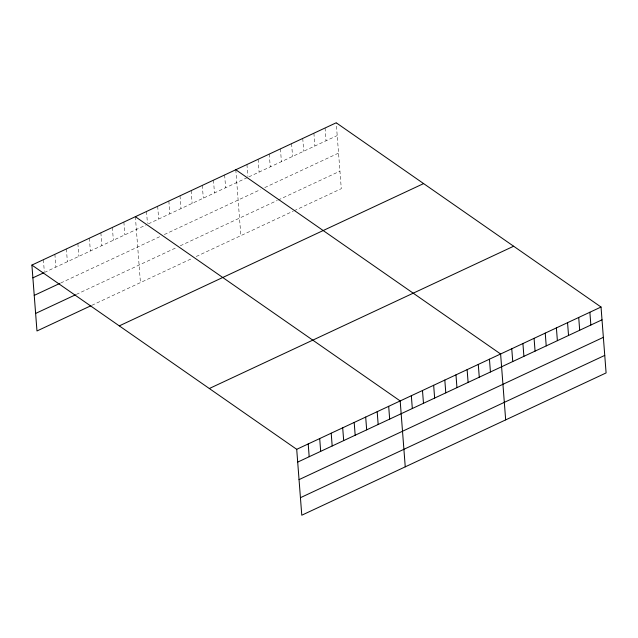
<?xml version="1.0" encoding="UTF-8"?>
<svg xmlns="http://www.w3.org/2000/svg" width="638" height="638" viewBox="0 0 638 638"><rect width="100%" height="100%" fill="white"/><g stroke="black" fill="none" stroke-linecap="round" stroke-linejoin="round"><path stroke-width="0.48" stroke-dasharray="3.19 2.39" d="M44.381 272.482L146.652 224.664M148.367 223.858L247.081 177.707M248.796 176.901L337.207 135.567M60.762 282.985L160.018 236.57M164.309 234.561L260.44 189.614M264.738 187.604L338.555 153.088M76.305 294.421L176.854 247.408M180.291 245.797L277.283 200.452M278.144 200.045L339.942 171.151M91.8 305.339L191.942 258.51M196.233 256.508L293.225 211.154M294.078 210.755L341.29 188.681L336.218 122.783M325.061 127.999L326.042 140.783M313.904 133.214L314.885 145.998M302.747 138.43L303.728 151.214M291.59 143.646L292.571 156.438M280.425 148.869L281.414 161.653M269.268 154.085L270.257 166.869M258.111 159.301L259.092 172.085M246.954 164.516L247.863 176.319M235.797 169.74L240.861 235.637M224.64 174.956L225.621 187.739M213.475 180.171L214.464 192.955M202.318 185.387L203.307 198.171M191.161 190.61L192.142 203.394M180.004 195.826L180.985 208.61M168.847 201.042L169.828 213.826M157.682 206.257L158.671 219.041M146.525 211.473L147.434 223.276M135.368 216.697L140.44 282.594M123.876 222.072L124.857 234.856M112.376 227.447L113.357 240.231M100.876 232.822L101.865 245.606M89.384 238.197L90.365 250.981M77.884 243.572L78.873 256.356M66.392 248.948L67.373 261.732M54.892 254.323L55.873 267.107M43.4 259.698L44.301 271.501"/><path stroke-width="0.96" d="M31.9 265.073L336.218 122.783L601.028 307.03L606.1 372.927L301.782 515.217L296.71 449.319L31.9 265.073L36.972 330.97L90.915 305.746M32.881 277.857L43.496 272.897M34.229 295.386L59.876 283.392M35.624 313.441L75.42 294.836M119.29 325.874L423.608 183.584M209.32 388.518L513.646 246.228M296.71 449.319L601.028 307.03M297.691 462.103L602.017 319.813M299.039 479.632L603.365 337.342M300.434 497.696L604.752 355.398M235.797 169.74L500.607 353.986L505.671 419.884M135.368 216.697L400.178 400.943L405.25 466.841M589.871 312.245L590.852 325.029M578.714 317.461L579.695 330.245M567.557 322.676L568.538 335.46M556.4 327.9L557.381 340.684M545.235 333.116L546.224 345.9M534.078 338.331L535.067 351.115M522.921 343.547L523.902 356.331M511.764 348.771L512.745 361.555M489.442 359.202L490.431 371.986M478.285 364.418L479.274 377.202M467.128 369.633L468.109 382.425M455.971 374.857L456.952 387.641M444.814 380.073L445.795 392.856M433.657 385.288L434.637 398.072M422.492 390.504L423.48 403.288M411.335 395.727L412.323 408.511M388.686 406.318L389.666 419.102M377.186 411.693L378.167 424.477M365.686 417.069L366.675 429.853M354.194 422.444L355.175 435.228M342.694 427.819L343.683 440.603M331.202 433.194L332.183 445.978M319.702 438.569L320.683 451.353M308.21 443.944L309.191 456.728"/></g></svg>
